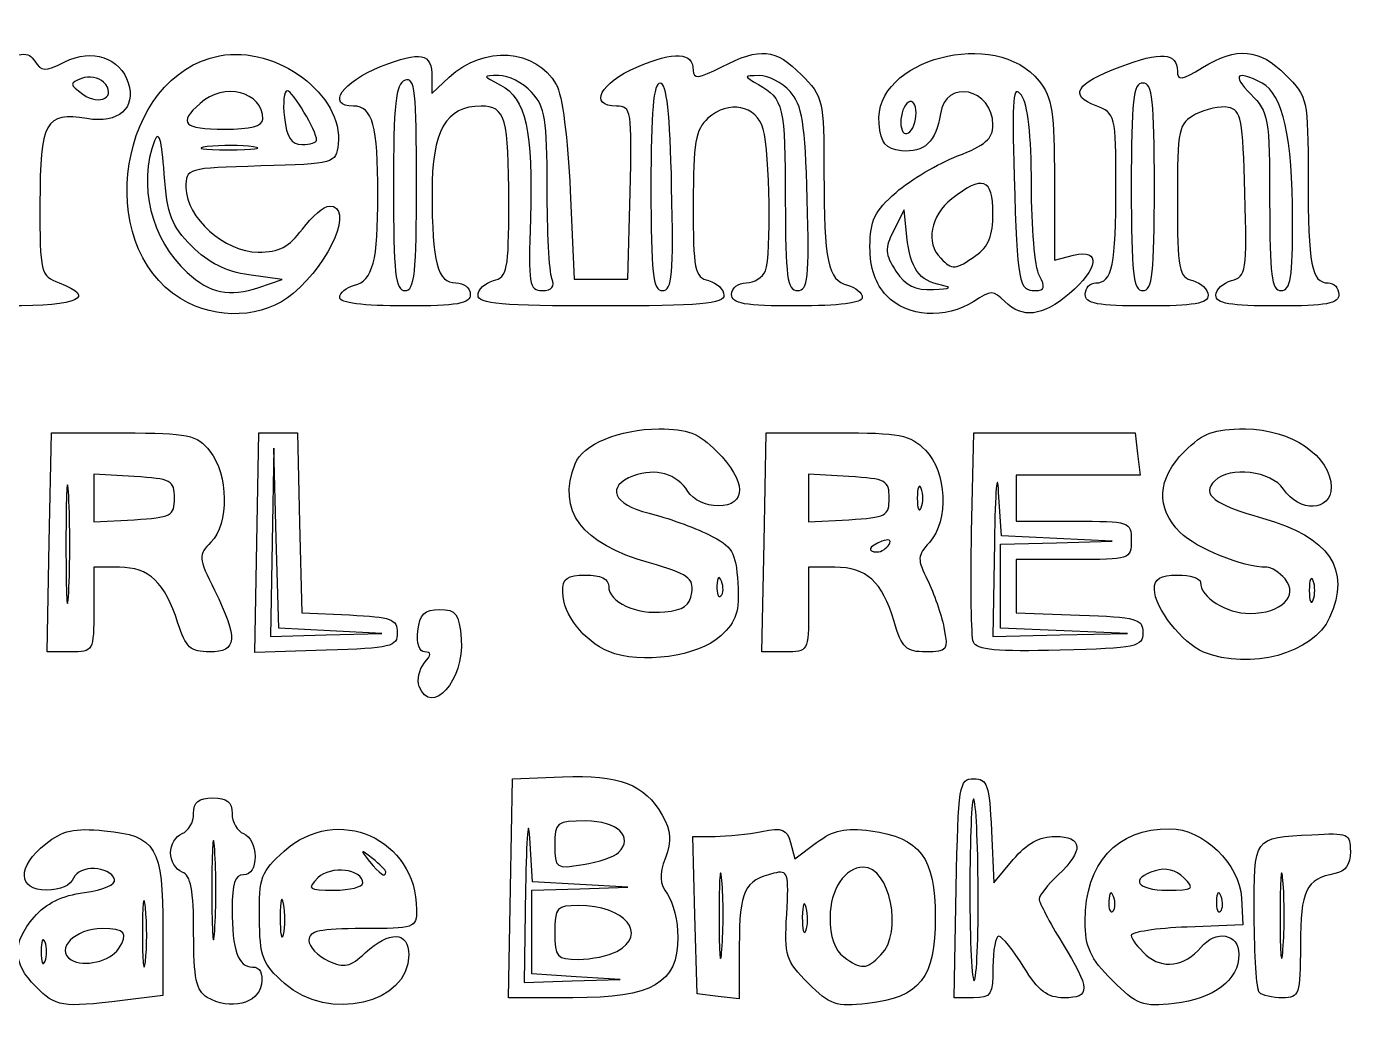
# Model space of a CAD drawing. Extents: x 0.53 to 3.78, y 0.49 to 2.29.
# Drawn here: x 2.611 to 3.186, y 1.816 to 2.248 of the extents above; entities that cross this region are included whole.
import ezdxf

# ---------------------------------------------------------------- set-up
doc = ezdxf.new("R2010")
doc.units = 0
doc.layers.get('0').update_dxf_attribs({"linetype": 'CONTINUOUS'})

msp = doc.modelspace()

# ---------------------------------------------------------------- linework, layer by layer
at = {"color": 7}
for p, q in [((2.786667, 2.225889), (2.786667, 2.218838)), ((2.786667, 2.218838), (2.794167, 2.225839)), ((2.644224, 2.223776), (2.644224, 2.223776)), ((2.713333, 2.207667), (2.713333, 2.207667)), ((2.996667, 2.210393), (2.996667, 2.210393)), ((2.709226, 2.195716), (2.709226, 2.195715)), ((2.736667, 2.198499), (2.736667, 2.198499)), ((2.78, 2.179895), (2.78, 2.179895)), ((2.890653, 2.178328), (2.890653, 2.178328)), ((3.056667, 2.181154), (3.056667, 2.14654)), ((3.1, 2.178333), (3.1, 2.178333)), ((2.846667, 2.176667), (2.848333, 2.138333)), ((2.871667, 2.138333), (2.872609, 2.175833)), ((2.949446, 2.172994), (2.949446, 2.172994)), ((2.991448, 2.168333), (2.986918, 2.159303)), ((2.992663, 2.15668), (2.991448, 2.168333)), ((3.159981, 2.164167), (3.159981, 2.164167)), ((3.022592, 2.148522), (3.022592, 2.148522)), ((3.056667, 2.14654), (3.065, 2.148631)), ((2.721667, 2.138136), (2.707315, 2.14015)), ((2.707315, 2.14015), (2.707315, 2.14015)), ((2.711667, 2.1347), (2.721667, 2.138136)), ((2.838689, 2.138606), (2.83869, 2.138606)), ((2.848333, 2.138333), (2.86, 2.138333)), ((2.86, 2.138333), (2.871667, 2.138333)), ((3.050117, 2.139781), (3.050117, 2.139781)), ((3.007742, 2.135654), (3.007742, 2.135654)), ((2.677662, 2.129865), (2.677662, 2.129865)), ((2.746666, 2.130312), (2.746667, 2.130312)), ((2.983914, 2.131048), (2.983914, 2.131048)), ((3.07, 2.131667), (3.07, 2.131667)), ((2.620742, 2.024167), (2.621666, 2.071667)), ((2.621666, 2.071667), (2.652841, 2.071608)), ((2.710741, 2.02404), (2.711667, 2.071667)), ((2.711667, 2.071667), (2.72, 2.071667)), ((2.72, 2.071667), (2.728333, 2.071667)), ((2.728333, 2.071667), (2.729271, 2.032656)), ((2.930742, 2.024167), (2.931666, 2.071667)), ((2.931666, 2.071667), (2.962415, 2.071667)), ((3.020729, 2.02851), (3.021667, 2.071667)), ((3.021667, 2.071667), (3.056667, 2.071667)), ((3.056667, 2.071667), (3.091667, 2.071667)), ((3.091667, 2.071667), (3.092721, 2.0625)), ((2.7181, 2.065), (2.717383, 2.024167)), ((2.719154, 2.025983), (2.7181, 2.065)), ((3.092721, 2.0625), (3.093775, 2.053333)), ((2.6575, 2.052674), (2.64, 2.053682)), ((2.64, 2.053682), (2.64, 2.043333)), ((2.9675, 2.052674), (2.95, 2.053682)), ((2.95, 2.053682), (2.95, 2.043333)), ((3.066887, 2.053333), (3.039999, 2.053333)), ((3.039999, 2.053333), (3.039999, 2.043333)), ((3.093775, 2.053333), (3.066887, 2.053333)), ((2.998874, 2.0475), (2.998874, 2.0475)), ((3.033657, 2.026952), (3.032459, 2.045976)), ((2.629135, 2.044167), (2.629135, 2.044167)), ((2.64, 2.043333), (2.64, 2.032985)), ((2.675, 2.043333), (2.675, 2.043333)), ((2.95, 2.043333), (2.95, 2.032985)), ((2.985, 2.043333), (2.985, 2.043333)), ((3.039999, 2.043333), (3.039999, 2.033333)), ((2.64, 2.032985), (2.6575, 2.033993)), ((2.729271, 2.032656), (2.730209, 1.993646)), ((2.95, 2.032985), (2.9675, 2.033993)), ((3.039999, 2.033333), (3.064999, 2.033333)), ((2.619816, 1.976666), (2.620741, 2.024166)), ((2.620741, 2.024166), (2.620742, 2.024167)), ((2.709815, 1.976414), (2.710741, 2.02404)), ((2.710741, 2.02404), (2.710741, 2.02404)), ((2.717383, 2.024167), (2.716667, 1.983333)), ((2.720209, 1.986967), (2.719154, 2.025983)), ((2.929817, 1.976667), (2.930741, 2.024167)), ((2.930741, 2.024167), (2.930742, 2.024167)), ((2.984976, 2.023295), (2.984976, 2.023295)), ((3.03063, 2.024167), (3.03, 1.983333)), ((3.033333, 2.023333), (3.0575, 2.023996)), ((3.033333, 2.005135), (3.033333, 2.023333)), ((3.057662, 2.025805), (3.033657, 2.026952)), ((3.0575, 2.023996), (3.081667, 2.024658)), ((3.081667, 2.024658), (3.057662, 2.025805)), ((2.651149, 2.013333), (2.639999, 2.013333)), ((2.639999, 2.013333), (2.639999, 1.994999)), ((2.961428, 2.013333), (2.95, 2.013333)), ((2.95, 2.013333), (2.95, 1.995)), ((3.064999, 2.016667), (3.039999, 2.016667)), ((3.039999, 2.016667), (3.039999, 2.005135)), ((2.912277, 2.007292), (2.912277, 2.007292)), ((3.168874, 2.0075), (3.168874, 2.0075)), ((3.033333, 1.986936), (3.033333, 2.005135)), ((3.039999, 2.005135), (3.039999, 1.993603)), ((2.730209, 1.993646), (2.750938, 1.992656)), ((3.039999, 1.993603), (3.067499, 1.992635)), ((2.716667, 1.983333), (2.740833, 1.983986)), ((2.742604, 1.985803), (2.720209, 1.986967)), ((2.740833, 1.983986), (2.765, 1.984639)), ((2.742605, 1.985803), (2.742604, 1.985803)), ((2.765, 1.984639), (2.742605, 1.985803)), ((3.03, 1.983333), (3.059167, 1.984012)), ((3.060833, 1.985813), (3.033333, 1.986936)), ((3.059167, 1.984012), (3.088334, 1.98469)), ((3.060834, 1.985813), (3.060833, 1.985813)), ((3.088334, 1.98469), (3.060834, 1.985813)), ((2.740741, 1.977374), (2.709815, 1.976414)), ((2.863333, 1.976845), (2.863333, 1.976845)), ((3.0215, 1.980896), (3.021501, 1.980896)), ((2.629908, 1.976666), (2.619816, 1.976666)), ((2.939908, 1.976667), (2.929817, 1.976667)), ((3.121294, 1.9766), (3.121294, 1.9766)), ((2.781189, 1.961709), (2.781189, 1.961709)), ((2.820742, 1.874167), (2.821666, 1.921667)), ((2.821666, 1.921667), (2.843333, 1.922525)), ((2.900716, 1.8625), (2.899766, 1.896667)), ((2.899766, 1.896667), (2.909466, 1.896667)), ((3.029321, 1.899094), (3.030308, 1.876521)), ((2.692457, 1.890833), (2.692457, 1.890833)), ((2.830323, 1.876976), (2.829125, 1.895988)), ((2.942207, 1.893946), (2.944028, 1.886981)), ((2.944028, 1.886981), (2.953465, 1.893958)), ((2.867655, 1.889655), (2.867655, 1.889655)), ((3.030308, 1.876521), (3.038784, 1.886594)), ((2.766666, 1.881259), (2.766666, 1.881259)), ((2.756666, 1.876442), (2.756666, 1.876442)), ((2.819817, 1.826667), (2.820741, 1.874167)), ((2.820741, 1.874167), (2.820742, 1.874167)), ((2.827297, 1.874167), (2.826667, 1.833333)), ((2.83, 1.873333), (2.850833, 1.873976)), ((2.850995, 1.875797), (2.830323, 1.876976)), ((2.850833, 1.873976), (2.871667, 1.874618)), ((2.871667, 1.874618), (2.850995, 1.875797)), ((2.912432, 1.877601), (2.912435, 1.877601)), ((3.01315, 1.826667), (3.014074, 1.874167)), ((3.014074, 1.874167), (3.014075, 1.874167)), ((3.023593, 1.873567), (3.023593, 1.873567)), ((3.112752, 1.878676), (3.112752, 1.878676)), ((3.155765, 1.877601), (3.155769, 1.877601)), ((2.83, 1.855166), (2.83, 1.873333)), ((3.082276, 1.870625), (3.082276, 1.870625)), ((3.128943, 1.870625), (3.128943, 1.870625)), ((3.137756, 1.869956), (3.138333, 1.858333)), ((2.662428, 1.865759), (2.662433, 1.865759)), ((2.722357, 1.867461), (2.722357, 1.867461)), ((2.901666, 1.828333), (2.900716, 1.8625)), ((2.948976, 1.86577), (2.948976, 1.86577)), ((2.67, 1.856494), (2.67, 1.827595)), ((3.138333, 1.858333), (3.114167, 1.857354)), ((2.618874, 1.850833), (2.618874, 1.850833)), ((2.83, 1.836999), (2.83, 1.855166)), ((2.650782, 1.847949), (2.650782, 1.847949)), ((2.866886, 1.846784), (2.866886, 1.846784)), ((2.92, 1.84937), (2.92, 1.826224)), ((2.981428, 1.845238), (2.981428, 1.845238)), ((2.826667, 1.833333), (2.8475, 1.833963)), ((2.849167, 1.835797), (2.83, 1.836999)), ((2.8475, 1.833963), (2.868334, 1.834594)), ((2.868334, 1.834594), (2.849167, 1.835797)), ((2.849167, 1.835797), (2.849167, 1.835797)), ((3.081757, 1.834243), (3.081756, 1.834243)), ((2.614849, 1.831515), (2.614848, 1.831515)), ((2.67, 1.827595), (2.6525, 1.825493)), ((2.722737, 1.832895), (2.722737, 1.832895)), ((2.910833, 1.827279), (2.901666, 1.828333)), ((2.949864, 1.832956), (2.949865, 1.832956)), ((3.145555, 1.828889), (3.145555, 1.828889)), ((2.689167, 1.826854), (2.689167, 1.826854)), ((2.847792, 1.826667), (2.819817, 1.826667)), ((2.92, 1.826224), (2.910833, 1.827279)), ((3.021575, 1.826667), (3.01315, 1.826667))]:
    msp.add_line(p, q, dxfattribs=at)
for points in [[(2.980625, 2.205799), (2.977933, 2.233692), (3.031433, 2.247846), (3.050058, 2.224169)], [(2.592265, 2.230243), (2.608974, 2.237024), (2.611576, 2.237325), (2.61443, 2.232801)], [(2.62747, 2.232567), (2.639221, 2.23843), (2.651511, 2.234325), (2.654986, 2.223377)], [(2.694547, 2.235135), (2.719423, 2.239802), (2.748476, 2.218139), (2.745985, 2.196781)], [(2.764416, 2.230442), (2.782131, 2.237392), (2.786667, 2.236464), (2.786667, 2.225889)], [(2.794167, 2.225839), (2.809145, 2.23982), (2.831723, 2.238275), (2.840631, 2.22266)], [(2.875584, 2.230251), (2.891919, 2.237253), (2.9, 2.236772), (2.9, 2.228797)], [(2.912371, 2.230359), (2.929219, 2.238949), (2.935524, 2.238322), (2.946923, 2.226923)], [(3.085127, 2.230398), (3.102829, 2.23714), (3.11, 2.236589), (3.11, 2.228487)], [(3.120833, 2.230037), (3.135809, 2.239167), (3.145516, 2.23833), (3.156923, 2.226923)], [(2.61443, 2.232801), (2.617298, 2.228254), (2.618772, 2.228228), (2.62747, 2.232567)], [(2.677662, 2.129865), (2.639239, 2.153293), (2.651057, 2.226976), (2.694547, 2.235135)], [(2.7527, 2.213333), (2.740594, 2.213333), (2.747863, 2.223948), (2.764416, 2.230442)], [(2.866775, 2.213333), (2.854336, 2.213333), (2.859571, 2.223386), (2.875584, 2.230251)], [(2.9, 2.228797), (2.9, 2.224973), (2.902401, 2.225276), (2.912371, 2.230359)], [(3.074729, 2.213436), (3.06273, 2.217998), (3.065825, 2.223046), (3.085127, 2.230398)], [(3.11, 2.228487), (3.11, 2.224286), (3.111832, 2.224548), (3.120833, 2.230037)], [(2.634712, 2.225351), (2.629404, 2.223314), (2.62945, 2.222801), (2.635321, 2.218466)], [(2.644224, 2.223776), (2.642147, 2.225853), (2.637867, 2.226561), (2.634712, 2.225351)], [(2.775, 2.224539), (2.7709, 2.222965), (2.77, 2.214585), (2.77, 2.177977)], [(2.78, 2.179895), (2.78, 2.219914), (2.779298, 2.226188), (2.775, 2.224539)], [(2.815703, 2.226618), (2.808498, 2.22657), (2.808514, 2.226477), (2.816457, 2.222451)], [(2.82987, 2.219371), (2.826132, 2.223384), (2.819757, 2.226645), (2.815703, 2.226618)], [(2.92865, 2.226565), (2.921745, 2.226465), (2.921742, 2.226421), (2.928333, 2.222684)], [(2.941983, 2.219661), (2.938491, 2.223514), (2.932491, 2.226621), (2.92865, 2.226565)], [(2.946923, 2.226923), (2.956362, 2.217484), (2.956668, 2.216156), (2.956712, 2.184423)], [(3.03, 2.205045), (3.03, 2.221019), (3.009335, 2.225476), (3.007181, 2.209966)], [(3.050058, 2.224169), (3.055683, 2.217017), (3.056667, 2.210618), (3.056667, 2.181154)], [(3.14674, 2.223294), (3.135697, 2.229204), (3.133371, 2.226932), (3.141818, 2.218485)], [(3.156923, 2.226923), (3.166454, 2.217392), (3.166667, 2.216418), (3.166667, 2.182196)], [(2.635321, 2.218466), (2.64268, 2.213034), (2.650376, 2.217624), (2.644224, 2.223776)], [(2.654986, 2.223377), (2.658481, 2.212366), (2.650721, 2.205677), (2.637032, 2.207899)], [(2.713333, 2.207667), (2.713333, 2.219641), (2.696461, 2.223864), (2.686096, 2.214483)], [(2.723917, 2.22), (2.722499, 2.22), (2.721951, 2.21475), (2.722701, 2.208333)], [(2.736667, 2.198499), (2.736667, 2.202556), (2.726322, 2.22), (2.723917, 2.22)], [(2.816457, 2.222451), (2.82739, 2.216909), (2.830656, 2.202276), (2.829384, 2.16452)], [(2.836667, 2.177977), (2.836667, 2.207686), (2.835791, 2.213016), (2.82987, 2.219371)], [(2.840631, 2.22266), (2.843191, 2.21817), (2.84569, 2.199133), (2.846667, 2.176667)], [(2.885653, 2.223335), (2.882757, 2.223336), (2.881667, 2.21103), (2.881667, 2.178338)], [(2.890653, 2.178328), (2.88993, 2.210458), (2.888499, 2.223334), (2.885653, 2.223335)], [(2.928333, 2.222684), (2.939185, 2.21653), (2.939896, 2.21346), (2.939949, 2.1725)], [(2.949446, 2.172994), (2.94851, 2.206327), (2.94732, 2.213772), (2.941983, 2.219661)], [(3.042306, 2.218022), (3.03865, 2.223022), (3.038147, 2.217337), (3.039191, 2.182826)], [(3.095, 2.223333), (3.090802, 2.223333), (3.09, 2.216111), (3.09, 2.178333)], [(3.1, 2.178333), (3.1, 2.216111), (3.099198, 2.223333), (3.095, 2.223333)], [(3.141818, 2.218485), (3.14956, 2.210743), (3.15, 2.208234), (3.15, 2.171818)], [(3.159981, 2.164167), (3.159959, 2.199625), (3.155738, 2.218479), (3.14674, 2.223294)], [(2.686096, 2.214483), (2.67647, 2.205772), (2.678782, 2.203333), (2.696667, 2.203333)], [(2.763242, 2.175), (2.763242, 2.204945), (2.760935, 2.213333), (2.7527, 2.213333)], [(2.807976, 2.213333), (2.792726, 2.213333), (2.786661, 2.202639), (2.786712, 2.175833)], [(2.82, 2.171082), (2.82, 2.208406), (2.818597, 2.213333), (2.807976, 2.213333)], [(2.872609, 2.175833), (2.873508, 2.211622), (2.873242, 2.213333), (2.866775, 2.213333)], [(2.930364, 2.203333), (2.927503, 2.213681), (2.915257, 2.216108), (2.906391, 2.208085)], [(2.993333, 2.215), (2.9915, 2.213867), (2.99, 2.20994), (2.99, 2.206273)], [(2.996667, 2.210393), (2.996667, 2.21406), (2.995167, 2.216133), (2.993333, 2.215)], [(3.046667, 2.179144), (3.046667, 2.200994), (3.045201, 2.214064), (3.042306, 2.218022)], [(3.083333, 2.178688), (3.083333, 2.209461), (3.083141, 2.210238), (3.074729, 2.213436)], [(3.132062, 2.212789), (3.128612, 2.21345), (3.122237, 2.212089), (3.117895, 2.209766)], [(3.139282, 2.175512), (3.138433, 2.207766), (3.137669, 2.211715), (3.132062, 2.212789)], [(2.637032, 2.207899), (2.618981, 2.210828), (2.616667, 2.206656), (2.616667, 2.171176)], [(2.696667, 2.203333), (2.70812, 2.203333), (2.713333, 2.204689), (2.713333, 2.207667)], [(2.722701, 2.208333), (2.723721, 2.199594), (2.725644, 2.196667), (2.730365, 2.196667)], [(2.906391, 2.208085), (2.900951, 2.203161), (2.9, 2.197616), (2.9, 2.170838)], [(3.007181, 2.209966), (3.005513, 2.197963), (3.00011, 2.192856), (2.990285, 2.193998)], [(2.993333, 2.201667), (2.995167, 2.2028), (2.996667, 2.206727), (2.996667, 2.210393)], [(3.117895, 2.209766), (3.110405, 2.205757), (3.11, 2.203845), (3.11, 2.172458)], [(2.670579, 2.184006), (2.669498, 2.198785), (2.668268, 2.203026), (2.666423, 2.198333)], [(2.93131, 2.141939), (2.933976, 2.148887), (2.933301, 2.192714), (2.930364, 2.203333)], [(2.990285, 2.193998), (2.98326, 2.194815), (2.981474, 2.196997), (2.980625, 2.205799)], [(2.99, 2.206273), (2.99, 2.202607), (2.9915, 2.200534), (2.993333, 2.201667)], [(3.014649, 2.19171), (3.026586, 2.196269), (3.03, 2.199234), (3.03, 2.205045)], [(2.666423, 2.198333), (2.658997, 2.179445), (2.664905, 2.15548), (2.680517, 2.141166)], [(2.689226, 2.19575), (2.683235, 2.195008), (2.687333, 2.194385), (2.698333, 2.194367)], [(2.709226, 2.195715), (2.704217, 2.196476), (2.695217, 2.196491), (2.689226, 2.19575)], [(2.698333, 2.194367), (2.709333, 2.194347), (2.714235, 2.194955), (2.709226, 2.195716)], [(2.745985, 2.196781), (2.745014, 2.18846), (2.744513, 2.188319), (2.7125, 2.187379)], [(2.730365, 2.196667), (2.733831, 2.196667), (2.736667, 2.197491), (2.736667, 2.198499)], [(2.987983, 2.175912), (2.994207, 2.181377), (3.006207, 2.188486), (3.014649, 2.19171)], [(2.68254, 2.152588), (2.673594, 2.161534), (2.671897, 2.165992), (2.670579, 2.184006)], [(2.7125, 2.187379), (2.680167, 2.18643), (2.68, 2.186382), (2.68, 2.177956)], [(2.956712, 2.184423), (2.956767, 2.145804), (2.958437, 2.137853), (2.966974, 2.13562)], [(2.77, 2.177977), (2.77, 2.140516), (2.770804, 2.133333), (2.775, 2.133333)], [(2.775, 2.133333), (2.779206, 2.133333), (2.78, 2.140729), (2.78, 2.179895)], [(2.83869, 2.138606), (2.837577, 2.141506), (2.836667, 2.159223), (2.836667, 2.177977)], [(2.881667, 2.178338), (2.881667, 2.140565), (2.88247, 2.133338), (2.886667, 2.133331)], [(2.886667, 2.133331), (2.890915, 2.133324), (2.891514, 2.140091), (2.890653, 2.178328)], [(3.03, 2.166856), (3.03, 2.182038), (3.025489, 2.183611), (3.012116, 2.173091)], [(3.039191, 2.182826), (3.040603, 2.136161), (3.041126, 2.133333), (3.048346, 2.133333)], [(3.050117, 2.139781), (3.048219, 2.143327), (3.046667, 2.16104), (3.046667, 2.179144)], [(3.074643, 2.136667), (3.081731, 2.136667), (3.083333, 2.144417), (3.083333, 2.178688)], [(3.09, 2.178333), (3.09, 2.140556), (3.090802, 2.133333), (3.095, 2.133333)], [(3.095, 2.133333), (3.099197, 2.133333), (3.1, 2.140556), (3.1, 2.178333)], [(3.166667, 2.182196), (3.166667, 2.144465), (3.168155, 2.136667), (3.175357, 2.136667)], [(2.68, 2.177956), (2.68, 2.165033), (2.696837, 2.15), (2.71131, 2.15)], [(2.753025, 2.13562), (2.761112, 2.137735), (2.763242, 2.145946), (2.763242, 2.175)], [(2.786712, 2.175833), (2.786767, 2.145314), (2.789053, 2.136667), (2.797055, 2.136667)], [(2.939949, 2.1725), (2.939993, 2.139008), (2.940764, 2.133333), (2.945279, 2.133333)], [(2.945279, 2.133333), (2.949862, 2.133333), (2.950412, 2.138562), (2.949446, 2.172994)], [(2.976667, 2.15237), (2.976667, 2.163666), (2.978588, 2.167663), (2.987983, 2.175912)], [(3.012116, 2.173091), (3.002836, 2.165792), (3.00065, 2.154017), (3.007333, 2.147333)], [(3.11, 2.172458), (3.11, 2.142179), (3.110565, 2.139228), (3.116667, 2.137633)], [(3.133449, 2.137663), (3.13982, 2.139329), (3.140174, 2.141626), (3.139282, 2.175512)], [(2.616667, 2.171176), (2.616667, 2.140813), (2.616927, 2.139736), (2.625, 2.136667)], [(2.742293, 2.17), (2.752926, 2.17), (2.742878, 2.145819), (2.726531, 2.132064)], [(2.730527, 2.16), (2.734593, 2.1655), (2.739888, 2.17), (2.742293, 2.17)], [(2.813333, 2.137633), (2.81941, 2.139222), (2.82, 2.142179), (2.82, 2.171082)], [(2.9, 2.170838), (2.9, 2.142179), (2.900594, 2.139221), (2.906666, 2.137633)], [(3.022592, 2.148522), (3.028117, 2.152393), (3.03, 2.157051), (3.03, 2.166856)], [(3.15, 2.171818), (3.15, 2.139832), (3.150844, 2.133333), (3.155, 2.133333)], [(2.829384, 2.16452), (2.828422, 2.135962), (2.828857, 2.133319), (2.834523, 2.133326)], [(3.155, 2.133333), (3.159085, 2.133333), (3.159997, 2.138973), (3.159981, 2.164167)], [(2.71131, 2.15), (2.720582, 2.15), (2.724729, 2.152158), (2.730527, 2.16)], [(2.986918, 2.159303), (2.982985, 2.151463), (2.983119, 2.149157), (2.987938, 2.141803)], [(3.007742, 2.135654), (2.997901, 2.13757), (2.994103, 2.142865), (2.992663, 2.15668)], [(2.707315, 2.14015), (2.697409, 2.14154), (2.689736, 2.145392), (2.68254, 2.152588)], [(2.983914, 2.131048), (2.978917, 2.136368), (2.976667, 2.142987), (2.976667, 2.15237)], [(3.065, 2.148631), (3.076935, 2.151627), (3.075912, 2.142763), (3.063077, 2.131963)], [(3.007333, 2.147333), (3.012477, 2.14219), (3.013685, 2.142284), (3.022592, 2.148522)], [(2.680517, 2.141166), (2.690377, 2.132124), (2.698976, 2.13034), (2.711667, 2.1347)], [(2.834523, 2.133326), (2.838796, 2.133333), (2.840086, 2.134966), (2.838689, 2.138606)], [(2.922976, 2.136667), (2.926447, 2.136667), (2.930197, 2.139039), (2.93131, 2.141939)], [(2.987938, 2.141803), (2.992133, 2.1354), (2.996111, 2.133444), (3.004244, 2.133787)], [(3.048346, 2.133333), (3.052476, 2.133333), (3.052846, 2.134682), (3.050117, 2.139781)], [(2.625, 2.136667), (2.641579, 2.130364), (2.633569, 2.126667), (2.603333, 2.126667)], [(2.726531, 2.132064), (2.713684, 2.121254), (2.693289, 2.120336), (2.677662, 2.129865)], [(2.746667, 2.130312), (2.746667, 2.132317), (2.749528, 2.134706), (2.753025, 2.13562)], [(2.797055, 2.136667), (2.800508, 2.136667), (2.803333, 2.134417), (2.803333, 2.131667)], [(2.806666, 2.131278), (2.806666, 2.133814), (2.809666, 2.136674), (2.813333, 2.137633)], [(2.906666, 2.137633), (2.910333, 2.136674), (2.913333, 2.133814), (2.913333, 2.131278)], [(2.916666, 2.131667), (2.916666, 2.134417), (2.919506, 2.136667), (2.922976, 2.136667)], [(2.966974, 2.13562), (2.970472, 2.134706), (2.973333, 2.132317), (2.973333, 2.130312)], [(3.004244, 2.133787), (3.01165, 2.1341), (3.01274, 2.134681), (3.007742, 2.135654)], [(3.03515, 2.128659), (3.030271, 2.133538), (3.029142, 2.133538), (3.021696, 2.128659)], [(3.07, 2.131667), (3.07, 2.134417), (3.072089, 2.136667), (3.074643, 2.136667)], [(3.116667, 2.137633), (3.120333, 2.136674), (3.123333, 2.133814), (3.123333, 2.131278)], [(3.126667, 2.131278), (3.126667, 2.133814), (3.129719, 2.136687), (3.133449, 2.137663)], [(3.175357, 2.136667), (3.17791, 2.136667), (3.18, 2.134417), (3.18, 2.131667)], [(2.775, 2.126667), (2.756716, 2.126667), (2.746666, 2.12796), (2.746666, 2.130312)], [(2.803333, 2.131667), (2.803333, 2.127614), (2.797963, 2.126667), (2.775, 2.126667)], [(2.86, 2.126667), (2.816813, 2.126667), (2.806666, 2.127544), (2.806666, 2.131278)], [(2.913333, 2.131278), (2.913333, 2.127544), (2.903186, 2.126667), (2.86, 2.126667)], [(2.945, 2.126667), (2.922037, 2.126667), (2.916666, 2.127614), (2.916666, 2.131667)], [(2.973333, 2.130312), (2.973333, 2.12796), (2.963283, 2.126667), (2.945, 2.126667)], [(3.021696, 2.128659), (3.009654, 2.120769), (2.992555, 2.12185), (2.983914, 2.131048)], [(3.063077, 2.131963), (3.051307, 2.122059), (3.042762, 2.121048), (3.03515, 2.128659)], [(3.096667, 2.126667), (3.075185, 2.126667), (3.07, 2.127639), (3.07, 2.131667)], [(3.123333, 2.131278), (3.123333, 2.127736), (3.117149, 2.126667), (3.096667, 2.126667)], [(3.153333, 2.126667), (3.132851, 2.126667), (3.126667, 2.127736), (3.126667, 2.131278)], [(3.18, 2.131667), (3.18, 2.127639), (3.174815, 2.126667), (3.153333, 2.126667)], [(2.652841, 2.071608), (2.681481, 2.071554), (2.684531, 2.070914), (2.690341, 2.063739)], [(2.848737, 2.058184), (2.851962, 2.066587), (2.868151, 2.073333), (2.885091, 2.073333)], [(2.885091, 2.073333), (2.897692, 2.073333), (2.902295, 2.071551), (2.910256, 2.06359)], [(2.962415, 2.071667), (2.989881, 2.071667), (2.993966, 2.070864), (3.000673, 2.06415)], [(3.113077, 2.06359), (3.121248, 2.071761), (3.12551, 2.073333), (3.139488, 2.073333)], [(3.139488, 2.073333), (3.159241, 2.073333), (3.176667, 2.061477), (3.176667, 2.048037)], [(2.690341, 2.063739), (2.698473, 2.053696), (2.698742, 2.032068), (2.690833, 2.024188)], [(2.910256, 2.06359), (2.923094, 2.050752), (2.923343, 2.04), (2.910802, 2.04)], [(3.000673, 2.06415), (3.009993, 2.054819), (3.010914, 2.033552), (3.002405, 2.02415)], [(3.111241, 2.028456), (3.1005, 2.039196), (3.101152, 2.051665), (3.113077, 2.06359)], [(2.881045, 2.015223), (2.85134, 2.023703), (2.840856, 2.037645), (2.848737, 2.058184)], [(3.156018, 2.047222), (3.150792, 2.055092), (3.132631, 2.057298), (3.126179, 2.050846)], [(2.629135, 2.044167), (2.628483, 2.055625), (2.627951, 2.04625), (2.627951, 2.023333)], [(2.675, 2.043333), (2.675, 2.051036), (2.673676, 2.051743), (2.6575, 2.052674)], [(2.874042, 2.052943), (2.86191, 2.048455), (2.865207, 2.040614), (2.880833, 2.03679)], [(2.897725, 2.046211), (2.892915, 2.053913), (2.883725, 2.056525), (2.874042, 2.052943)], [(2.985, 2.043333), (2.985, 2.051036), (2.983676, 2.051743), (2.9675, 2.052674)], [(3.032459, 2.045976), (3.0318, 2.056439), (3.030977, 2.046625), (3.03063, 2.024167)], [(2.910802, 2.04), (2.905439, 2.04), (2.899987, 2.04259), (2.897725, 2.046211)], [(2.998874, 2.0475), (2.99795, 2.049792), (2.997193, 2.047917), (2.997193, 2.043333)], [(2.998874, 2.039167), (2.999799, 2.041458), (2.999799, 2.045208), (2.998874, 2.0475)], [(3.126179, 2.050846), (3.12025, 2.044917), (3.125793, 2.04059), (3.146909, 2.034665)], [(3.176667, 2.048037), (3.176667, 2.03746), (3.162862, 2.036915), (3.156018, 2.047222)], [(2.629135, 2.0025), (2.629786, 2.013958), (2.629786, 2.032708), (2.629135, 2.044167)], [(2.6575, 2.033993), (2.673676, 2.034924), (2.675, 2.035631), (2.675, 2.043333)], [(2.9675, 2.033993), (2.983676, 2.034924), (2.985, 2.035631), (2.985, 2.043333)], [(2.997193, 2.043333), (2.997193, 2.03875), (2.99795, 2.036875), (2.998874, 2.039167)], [(2.880833, 2.03679), (2.888625, 2.034884), (2.90025, 2.030701), (2.906667, 2.027495)], [(3.146909, 2.034665), (3.175956, 2.026515), (3.185501, 2.012386), (3.176018, 1.991574)], [(3.064999, 2.033333), (3.089444, 2.033333), (3.089999, 2.033148), (3.089999, 2.025)], [(2.627951, 2.023333), (2.627951, 2.000417), (2.628483, 1.991042), (2.629135, 2.0025)], [(2.690833, 2.024188), (2.685278, 2.018653), (2.685352, 2.017659), (2.692395, 2.003355)], [(2.906667, 2.027495), (2.917115, 2.022275), (2.918436, 2.020089), (2.91932, 2.006558)], [(2.98184, 2.024605), (2.976065, 2.022389), (2.975008, 2.02), (2.979803, 2.02)], [(2.979803, 2.02), (2.981528, 2.02), (2.983856, 2.021483), (2.984976, 2.023295)], [(2.984976, 2.023295), (2.986144, 2.025185), (2.984806, 2.025744), (2.98184, 2.024605)], [(3.002405, 2.02415), (2.997161, 2.018355), (2.997089, 2.016844), (3.001623, 2.007755)], [(3.021501, 1.980896), (3.02056, 1.983347), (3.020213, 2.004773), (3.020729, 2.02851)], [(3.089999, 2.025), (3.089999, 2.016852), (3.089444, 2.016667), (3.064999, 2.016667)], [(3.148758, 2.013352), (3.138247, 2.013404), (3.118237, 2.02146), (3.111241, 2.028456)], [(2.676503, 1.989166), (2.670796, 2.00694), (2.66409, 2.013333), (2.651149, 2.013333)], [(2.899378, 2.002345), (2.900283, 2.0087), (2.897809, 2.010437), (2.881045, 2.015223)], [(2.987104, 1.989851), (2.981881, 2.007287), (2.97527, 2.013333), (2.961428, 2.013333)], [(3.156667, 2.008333), (3.154384, 2.011083), (3.150826, 2.013342), (3.148758, 2.013352)], [(2.843407, 2.0025), (2.843352, 2.008628), (2.845163, 2.01), (2.853333, 2.01)], [(2.853333, 2.01), (2.859893, 2.01), (2.863333, 2.00832), (2.863333, 2.005117)], [(2.912277, 2.007292), (2.911213, 2.009951), (2.910423, 2.009161), (2.910263, 2.005278)], [(2.91932, 2.006558), (2.92014, 1.994004), (2.91889, 1.990119), (2.911929, 1.983579)], [(2.912014, 2.000903), (2.913122, 2.00201), (2.91324, 2.004885), (2.912277, 2.007292)], [(3.001623, 2.007755), (3.00437, 2.002248), (3.007566, 1.993001), (3.008725, 1.987205)], [(3.1, 2.003783), (3.1, 2.008469), (3.102463, 2.01), (3.11, 2.01)], [(3.11, 2.01), (3.1155, 2.01), (3.12, 2.008607), (3.12, 2.006905)], [(3.12, 2.006905), (3.12, 2.000275), (3.130995, 1.993333), (3.141497, 1.993333)], [(3.141497, 1.993333), (3.155112, 1.993333), (3.162803, 2.000939), (3.156667, 2.008333)], [(3.168874, 2.0075), (3.16795, 2.009792), (3.167193, 2.007917), (3.167193, 2.003333)], [(3.168874, 1.999167), (3.169799, 2.001458), (3.169799, 2.005208), (3.168874, 2.0075)], [(2.692395, 2.003355), (2.702724, 1.982375), (2.702267, 1.976666), (2.690258, 1.976666)], [(2.863333, 1.976845), (2.852572, 1.981301), (2.843501, 1.99298), (2.843407, 2.0025)], [(2.863333, 2.005117), (2.863333, 1.998172), (2.875144, 1.992757), (2.887654, 1.993967)], [(2.887654, 1.993967), (2.895726, 1.994748), (2.898588, 1.996793), (2.899378, 2.002345)], [(2.910263, 2.005278), (2.910119, 2.001764), (2.910906, 1.999795), (2.912014, 2.000903)], [(3.121294, 1.9766), (3.112172, 1.980286), (3.1, 1.995824), (3.1, 2.003783)], [(3.167193, 2.003333), (3.167193, 1.99875), (3.16795, 1.996875), (3.168874, 1.999167)], [(2.639999, 1.994999), (2.639999, 1.976814), (2.639921, 1.976666), (2.629908, 1.976666)], [(2.780611, 1.985833), (2.781448, 1.993108), (2.783387, 1.995), (2.79, 1.995)], [(2.79, 1.995), (2.797262, 1.995), (2.798468, 1.993352), (2.799387, 1.982173)], [(2.95, 1.995), (2.95, 1.976815), (2.949922, 1.976667), (2.939908, 1.976667)], [(2.690258, 1.976666), (2.681937, 1.976666), (2.679931, 1.978489), (2.676503, 1.989166)], [(2.750938, 1.992656), (2.769114, 1.991788), (2.771667, 1.990846), (2.771667, 1.985)], [(3.000944, 1.976667), (2.992313, 1.976667), (2.990552, 1.978345), (2.987104, 1.989851)], [(3.067499, 1.992635), (3.092454, 1.991756), (3.094999, 1.99105), (3.094999, 1.985)], [(3.176018, 1.991574), (3.168887, 1.975923), (3.141509, 1.968432), (3.121294, 1.9766)], [(2.771667, 1.985), (2.771667, 1.978881), (2.769124, 1.978255), (2.740741, 1.977374)], [(2.78352, 1.976667), (2.781163, 1.976667), (2.779984, 1.980382), (2.780611, 1.985833)], [(2.911929, 1.983579), (2.902406, 1.974633), (2.877131, 1.971131), (2.863333, 1.976845)], [(3.008725, 1.987205), (3.010712, 1.977271), (3.010266, 1.976667), (3.000944, 1.976667)], [(3.094999, 1.985), (3.094999, 1.978805), (3.092462, 1.978266), (3.059105, 1.977387)], [(2.799387, 1.982173), (2.80084, 1.964489), (2.786367, 1.948215), (2.781189, 1.961709)], [(3.059105, 1.977387), (3.031542, 1.97666), (3.022814, 1.977474), (3.0215, 1.980896)], [(2.781189, 1.961709), (2.780125, 1.964482), (2.781111, 1.968982), (2.783368, 1.971709)], [(2.783368, 1.971709), (2.786477, 1.975454), (2.786514, 1.976667), (2.78352, 1.976667)], [(2.843333, 1.922525), (2.8679, 1.923498), (2.879048, 1.919209), (2.886511, 1.905913)], [(3.014075, 1.874167), (3.014951, 1.919136), (3.015355, 1.921667), (3.021667, 1.921667)], [(3.021667, 1.921667), (3.02758, 1.921667), (3.028445, 1.919115), (3.029321, 1.899094)], [(3.021679, 1.912765), (3.020756, 1.913689), (3.02, 1.895944), (3.02, 1.873333)], [(2.683333, 1.906562), (2.683333, 1.911563), (2.685513, 1.913333), (2.691667, 1.913333)], [(2.691667, 1.913333), (2.697821, 1.913333), (2.7, 1.911563), (2.7, 1.906562)], [(2.722553, 1.890267), (2.745613, 1.910885), (2.78, 1.895667), (2.78, 1.864843)], [(3.023593, 1.873567), (3.023464, 1.894202), (3.022603, 1.911841), (3.021679, 1.912765)], [(2.678333, 1.897872), (2.681083, 1.898927), (2.683333, 1.902838), (2.683333, 1.906562)], [(2.7, 1.906562), (2.7, 1.902838), (2.70225, 1.898927), (2.705, 1.897872)], [(2.829125, 1.895988), (2.828466, 1.906445), (2.827644, 1.896625), (2.827297, 1.874167)], [(2.853438, 1.903333), (2.840604, 1.903333), (2.84, 1.902864), (2.84, 1.892897)], [(2.867655, 1.889655), (2.874392, 1.896392), (2.867177, 1.903333), (2.853438, 1.903333)], [(2.886511, 1.905913), (2.890469, 1.898861), (2.890776, 1.894852), (2.887935, 1.887325)], [(2.619167, 1.893419), (2.626602, 1.899289), (2.63143, 1.900361), (2.644726, 1.899097)], [(2.644726, 1.899097), (2.667052, 1.896974), (2.67, 1.892004), (2.67, 1.856494)], [(2.673333, 1.889539), (2.673333, 1.893067), (2.675583, 1.896817), (2.678333, 1.897872)], [(2.692457, 1.890833), (2.691784, 1.900458), (2.691233, 1.892583), (2.691233, 1.873333)], [(2.705, 1.897872), (2.70775, 1.896817), (2.71, 1.892364), (2.71, 1.887977)], [(2.909466, 1.896667), (2.914801, 1.896667), (2.923941, 1.897622), (2.929776, 1.898789)], [(2.929776, 1.898789), (2.938684, 1.90057), (2.940678, 1.899794), (2.942207, 1.893946)], [(2.953465, 1.893958), (2.96087, 1.899433), (2.965925, 1.90053), (2.97694, 1.899053)], [(2.97694, 1.899053), (2.998499, 1.896161), (3.004999, 1.8875), (3.004999, 1.861667)], [(3.038784, 1.886594), (3.04464, 1.893554), (3.050258, 1.896667), (3.056963, 1.896667)], [(3.056963, 1.896667), (3.069007, 1.896667), (3.069514, 1.890503), (3.058333, 1.88)], [(3.07, 1.859832), (3.07, 1.885126), (3.083615, 1.9), (3.106771, 1.9)], [(3.106771, 1.9), (3.121156, 1.9), (3.137028, 1.884611), (3.137756, 1.869956)], [(3.143333, 1.862327), (3.143333, 1.897025), (3.142538, 1.895909), (3.168333, 1.897382)], [(3.168333, 1.897382), (3.184119, 1.898283), (3.185, 1.897895), (3.185, 1.890046)], [(2.619643, 1.873333), (2.606879, 1.873333), (2.606637, 1.883528), (2.619167, 1.893419)], [(2.692457, 1.855833), (2.693131, 1.865458), (2.693131, 1.881208), (2.692457, 1.890833)], [(2.760833, 1.887092), (2.755546, 1.891238), (2.755428, 1.89112), (2.759574, 1.885833)], [(2.84, 1.892897), (2.84, 1.882743), (2.84033, 1.882515), (2.852212, 1.884443)], [(2.678333, 1.881205), (2.675583, 1.882261), (2.673333, 1.886011), (2.673333, 1.889539)], [(2.71, 1.887977), (2.71, 1.883109), (2.708051, 1.88), (2.705, 1.88)], [(2.711851, 1.861496), (2.711682, 1.878893), (2.712606, 1.881374), (2.722553, 1.890267)], [(2.759574, 1.885833), (2.763929, 1.880281), (2.766666, 1.878515), (2.766666, 1.881259)], [(2.766666, 1.881259), (2.766666, 1.881951), (2.764041, 1.884576), (2.760833, 1.887092)], [(2.852212, 1.884443), (2.858929, 1.885533), (2.865878, 1.887878), (2.867655, 1.889655)], [(2.887935, 1.887325), (2.885148, 1.879941), (2.885353, 1.876306), (2.888823, 1.87156)], [(2.912435, 1.877601), (2.911736, 1.885337), (2.911173, 1.878167), (2.911183, 1.861667)], [(3.155769, 1.877601), (3.15507, 1.885337), (3.154506, 1.878167), (3.154516, 1.861667)], [(3.185, 1.890046), (3.185, 1.884393), (3.18288, 1.881364), (3.178333, 1.88052)], [(2.649031, 1.877956), (2.647066, 1.883933), (2.633533, 1.8844), (2.631295, 1.878567)], [(2.683333, 1.854809), (2.683333, 1.873492), (2.68215, 1.879741), (2.678333, 1.881205)], [(2.705, 1.88), (2.70131, 1.88), (2.7, 1.876141), (2.7, 1.865273)], [(2.756666, 1.876442), (2.756666, 1.882554), (2.742728, 1.884157), (2.737247, 1.878676)], [(2.935, 1.880663), (2.922112, 1.87752), (2.92, 1.873113), (2.92, 1.84937)], [(2.940539, 1.862849), (2.941584, 1.880873), (2.941181, 1.882171), (2.935, 1.880663)], [(2.973732, 1.883333), (2.965835, 1.883333), (2.959333, 1.87355), (2.959333, 1.861667)], [(2.981428, 1.845238), (2.991128, 1.854937), (2.985391, 1.883333), (2.973732, 1.883333)], [(3.058333, 1.88), (3.05375, 1.875694), (3.05, 1.870955), (3.05, 1.869469)], [(3.100371, 1.881785), (3.089134, 1.878218), (3.092222, 1.873333), (3.105714, 1.873333)], [(3.112752, 1.878676), (3.109341, 1.882087), (3.104865, 1.883211), (3.100371, 1.881785)], [(3.178333, 1.88052), (3.165739, 1.878182), (3.163333, 1.873221), (3.163333, 1.849592)], [(2.631295, 1.878567), (2.63011, 1.87548), (2.625332, 1.873333), (2.619643, 1.873333)], [(2.635964, 1.872329), (2.644292, 1.873446), (2.649743, 1.875793), (2.649031, 1.877956)], [(2.737247, 1.878676), (2.732346, 1.873775), (2.732927, 1.873333), (2.744285, 1.873333)], [(2.744285, 1.873333), (2.751095, 1.873333), (2.756666, 1.874732), (2.756666, 1.876442)], [(2.912454, 1.847601), (2.913143, 1.856364), (2.913135, 1.869864), (2.912432, 1.877601)], [(3.021913, 1.834135), (3.022965, 1.835188), (3.023721, 1.852932), (3.023593, 1.873567)], [(3.105714, 1.873333), (3.117072, 1.873333), (3.117653, 1.873775), (3.112752, 1.878676)], [(3.155787, 1.847601), (3.156476, 1.856364), (3.156469, 1.869864), (3.155765, 1.877601)], [(2.614172, 1.861687), (2.619274, 1.867618), (2.626252, 1.871026), (2.635964, 1.872329)], [(2.662433, 1.865759), (2.661711, 1.872675), (2.661109, 1.867833), (2.661094, 1.855)], [(2.691233, 1.873333), (2.691233, 1.854083), (2.691784, 1.846208), (2.692457, 1.855833)], [(2.722357, 1.867461), (2.72156, 1.871608), (2.720878, 1.869), (2.720841, 1.861667)], [(2.888823, 1.87156), (2.891304, 1.868168), (2.893333, 1.859788), (2.893333, 1.852938)], [(2.948976, 1.86577), (2.948131, 1.869013), (2.947384, 1.867167), (2.947316, 1.861667)], [(3.02, 1.873333), (3.02, 1.850722), (3.020861, 1.833083), (3.021913, 1.834135)], [(3.05, 1.869469), (3.05, 1.867983), (3.0545, 1.859453), (3.06, 1.850515)], [(3.080262, 1.868611), (3.080118, 1.865097), (3.080906, 1.863128), (3.082013, 1.864236)], [(3.082276, 1.870625), (3.081212, 1.873284), (3.080422, 1.872494), (3.080262, 1.868611)], [(3.082013, 1.864236), (3.083121, 1.865344), (3.083239, 1.868219), (3.082276, 1.870625)], [(3.126929, 1.868611), (3.126785, 1.865097), (3.127572, 1.863128), (3.12868, 1.864236)], [(3.128943, 1.870625), (3.127879, 1.873284), (3.127089, 1.872494), (3.126929, 1.868611)], [(3.12868, 1.864236), (3.129788, 1.865344), (3.129906, 1.868219), (3.128943, 1.870625)], [(2.662406, 1.842426), (2.663142, 1.848343), (2.663155, 1.858843), (2.662428, 1.865759)], [(2.7, 1.865273), (2.7, 1.8472), (2.702542, 1.84), (2.708922, 1.84)], [(2.72229, 1.854128), (2.723125, 1.857315), (2.723155, 1.863315), (2.722357, 1.867461)], [(2.78, 1.864843), (2.78, 1.856942), (2.779214, 1.856667), (2.756667, 1.856667)], [(2.850219, 1.866667), (2.840762, 1.866667), (2.84, 1.865796), (2.84, 1.855)], [(2.866886, 1.846784), (2.880764, 1.854211), (2.870323, 1.866667), (2.850219, 1.866667)], [(2.949865, 1.832956), (2.940164, 1.842656), (2.939492, 1.844809), (2.940539, 1.862849)], [(2.948853, 1.85577), (2.949766, 1.858027), (2.949822, 1.862527), (2.948976, 1.86577)], [(3.145555, 1.828889), (3.144333, 1.830111), (3.143333, 1.845158), (3.143333, 1.862327)], [(2.614848, 1.831515), (2.604677, 1.841687), (2.604481, 1.850421), (2.614172, 1.861687)], [(2.643741, 1.856667), (2.631863, 1.856667), (2.622919, 1.847733), (2.630214, 1.843155)], [(2.650782, 1.847949), (2.655166, 1.854603), (2.653499, 1.856667), (2.643741, 1.856667)], [(2.722737, 1.832895), (2.713118, 1.84149), (2.712017, 1.844382), (2.711851, 1.861496)], [(2.720841, 1.861667), (2.720807, 1.854333), (2.721456, 1.850941), (2.72229, 1.854128)], [(2.756667, 1.856667), (2.738002, 1.856667), (2.733333, 1.855652), (2.733333, 1.851595)], [(2.911183, 1.861667), (2.911193, 1.845167), (2.911765, 1.838837), (2.912454, 1.847601)], [(2.947316, 1.861667), (2.947249, 1.856167), (2.947939, 1.853513), (2.948853, 1.85577)], [(2.959333, 1.861667), (2.959333, 1.853081), (2.961341, 1.847263), (2.965304, 1.844366)], [(3.004999, 1.861667), (3.004999, 1.835164), (2.998415, 1.826796), (2.975532, 1.824217)], [(3.081756, 1.834243), (3.07208, 1.843919), (3.07, 1.848448), (3.07, 1.859832)], [(3.114167, 1.857354), (3.100875, 1.856815), (3.09, 1.855173), (3.09, 1.853704)], [(3.120107, 1.848462), (3.12665, 1.856346), (3.136667, 1.854564), (3.136667, 1.845517)], [(3.154516, 1.861667), (3.154526, 1.845167), (3.155099, 1.838837), (3.155787, 1.847601)], [(2.618874, 1.850833), (2.61795, 1.853125), (2.617193, 1.85125), (2.617193, 1.846667)], [(2.618874, 1.8425), (2.619799, 1.844792), (2.619799, 1.848542), (2.618874, 1.850833)], [(2.661094, 1.855), (2.661083, 1.842167), (2.661669, 1.836508), (2.662406, 1.842426)], [(2.689167, 1.826854), (2.684456, 1.829662), (2.683333, 1.835044), (2.683333, 1.854809)], [(2.733333, 1.851595), (2.733333, 1.848806), (2.737098, 1.844808), (2.7417, 1.842712)], [(2.757748, 1.846117), (2.76819, 1.855927), (2.776667, 1.855535), (2.776667, 1.845242)], [(2.84, 1.855), (2.84, 1.844204), (2.840762, 1.843333), (2.850219, 1.843333)], [(2.893333, 1.852938), (2.893333, 1.832946), (2.882449, 1.826667), (2.847792, 1.826667)], [(3.032546, 1.853333), (3.031146, 1.853333), (3.03, 1.847333), (3.03, 1.84)], [(3.043333, 1.84), (3.038801, 1.847333), (3.033947, 1.853333), (3.032546, 1.853333)], [(3.06, 1.850515), (3.072359, 1.830429), (3.072483, 1.826667), (3.060787, 1.826667)], [(3.09, 1.853704), (3.09, 1.852235), (3.092893, 1.848416), (3.096428, 1.845216)], [(2.617193, 1.846667), (2.617193, 1.842083), (2.61795, 1.840208), (2.618874, 1.8425)], [(2.630214, 1.843155), (2.635663, 1.839736), (2.647133, 1.84241), (2.650782, 1.847949)], [(2.776667, 1.845242), (2.776667, 1.823956), (2.741701, 1.815951), (2.722737, 1.832895)], [(2.7417, 1.842712), (2.748821, 1.839467), (2.751209, 1.839974), (2.757748, 1.846117)], [(2.850219, 1.843333), (2.85584, 1.843333), (2.86334, 1.844886), (2.866886, 1.846784)], [(2.965304, 1.844366), (2.972974, 1.838757), (2.97506, 1.83887), (2.981428, 1.845238)], [(3.096428, 1.845216), (3.103396, 1.83891), (3.113307, 1.840268), (3.120107, 1.848462)], [(3.136667, 1.845517), (3.136667, 1.834302), (3.125911, 1.826138), (3.108559, 1.824182)], [(3.163333, 1.849592), (3.163333, 1.827797), (3.16295, 1.826667), (3.155555, 1.826667)], [(2.708922, 1.84), (2.712071, 1.84), (2.71342, 1.837345), (2.712732, 1.8325)], [(3.03, 1.84), (3.03, 1.827961), (3.029182, 1.826667), (3.021575, 1.826667)], [(3.060787, 1.826667), (3.053634, 1.826667), (3.049731, 1.829648), (3.043333, 1.84)], [(3.108559, 1.824182), (3.09476, 1.822627), (3.092539, 1.823461), (3.081757, 1.834243)], [(2.6525, 1.825493), (2.626015, 1.822312), (2.623678, 1.822686), (2.614849, 1.831515)], [(2.712732, 1.8325), (2.711528, 1.824027), (2.698962, 1.821016), (2.689167, 1.826854)], [(2.975532, 1.824217), (2.96182, 1.822672), (2.959286, 1.823534), (2.949864, 1.832956)], [(3.155555, 1.826667), (3.151278, 1.826667), (3.146778, 1.827667), (3.145555, 1.828889)]]:
    msp.add_open_spline(points, degree=3, dxfattribs=at)

doc.saveas('drawing.dxf')
